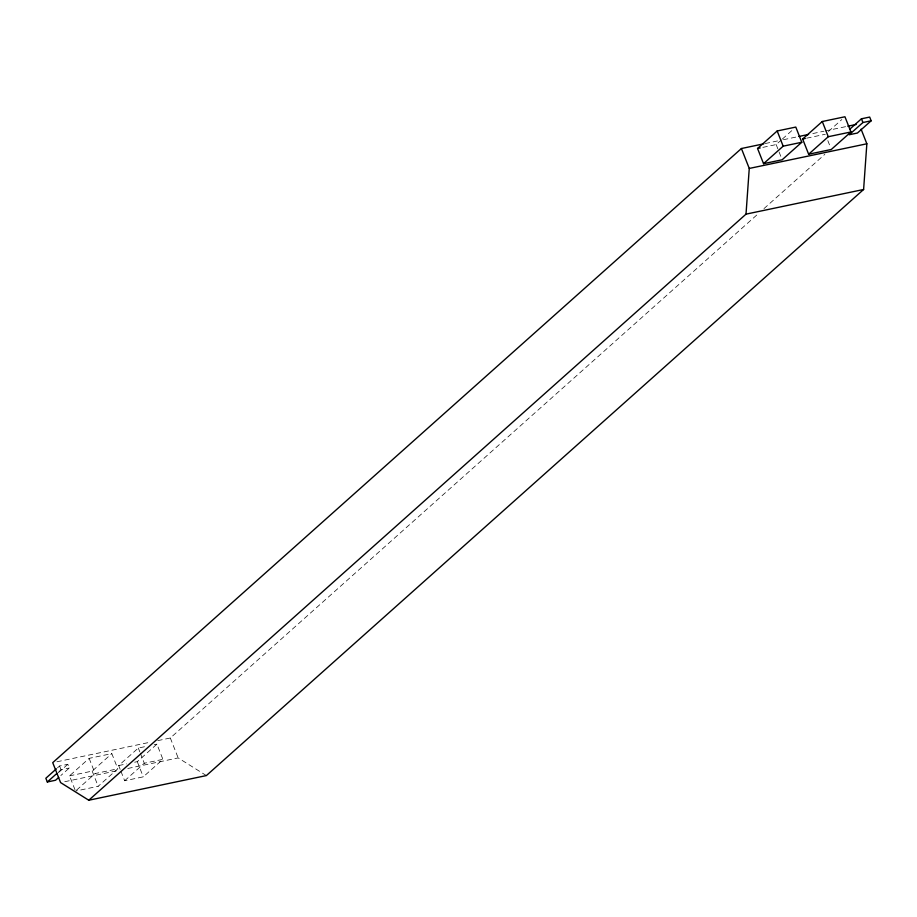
<?xml version="1.0" encoding="UTF-8"?>
<svg xmlns="http://www.w3.org/2000/svg" width="917" height="917" viewBox="0 0 917 917"><rect width="100%" height="100%" fill="white"/><g stroke="black" fill="none" stroke-linecap="round" stroke-linejoin="round"><path stroke-width="0.69" stroke-dasharray="4.58 3.44" d="M57.45 767.896L59.559 766.016L67.801 764.297L69.268 768.022L60.831 775.541M58.917 771.633L61.038 769.741L69.268 768.022M58.298 772.756L67.801 764.297M762.875 147.362L776.172 144.577L781.33 139.969M782.361 139.052L792.701 129.836M75.011 789.789L69.52 775.862L89.144 758.359L111.817 753.602L117.8 768.801L98.176 786.305L75.515 791.062M69.52 775.862L92.193 771.105L111.817 753.602M76.547 790.133L95.139 773.558L117.8 768.801M828.418 131.498L841.852 119.531M120.173 769.352L118.683 765.557L138.307 748.054L144.955 746.656M134.627 762.21L137.286 761.649L156.91 744.146L162.905 759.345L143.27 776.848L124.666 780.757L120.677 770.624M157.724 740.638L170.321 738.002L758.634 213.363M763.976 208.606L824.841 154.331M124.666 780.757L144.29 763.253L162.905 759.345M765.214 143.533L777.811 140.886M783.416 139.716L797.412 136.782M812.806 133.55L824.005 131.2M825.403 130.913L846.402 126.5M806.651 138.18L825.323 134.26M56.934 761.775L150.72 742.105M154.251 744.707L156.91 744.146M118.683 765.557L126.649 763.884M64.775 781.697L117.972 770.544M127.772 768.48L178.162 757.912L206.371 775.576M827.822 140.599L830.309 146.926M776.172 144.577L781.158 157.243M170.321 738.002L178.162 757.912M138.307 748.054L139.797 751.848M140.301 753.121L144.29 763.253M137.286 761.649L143.27 776.848M89.144 758.359L95.139 773.558M92.193 771.105L98.176 786.305M59.559 766.016L61.038 769.741"/><path stroke-width="1.38" d="M741.417 148.52L52.727 762.657L60.579 782.579L88.777 800.232L746.014 214.142L749.258 168.441L741.417 148.52L763.815 143.82M88.777 800.232L206.371 775.576L863.608 189.487L866.852 143.786L861.097 129.171M56.396 768.836L45.85 778.246L47.317 781.972L55.547 780.252L58.722 777.421M47.317 781.972L56.808 773.512M757.557 148.474L777.18 130.971L795.796 127.073L801.779 142.273L782.155 159.776L763.552 163.673L757.557 148.474L760.216 147.924M763.552 163.673L783.175 146.17L801.779 142.273M802.65 139.017L822.285 121.514L844.947 116.768L850.942 131.968L831.306 149.471L808.645 154.216L802.65 139.017L805.321 138.456M808.645 154.216L828.269 136.713L850.942 131.968M849.841 129.137L861.453 118.797L869.683 117.067L871.15 120.792L857.441 133.022L849.199 134.753L862.92 122.523L871.15 120.792M798.81 136.484L808.611 134.432M847.812 126.214L856.203 124.448M749.258 168.441L866.852 143.786M746.014 214.142L863.608 189.487M861.453 118.797L862.92 122.523M822.285 121.514L828.269 136.713M777.18 130.971L783.175 146.17"/></g></svg>
